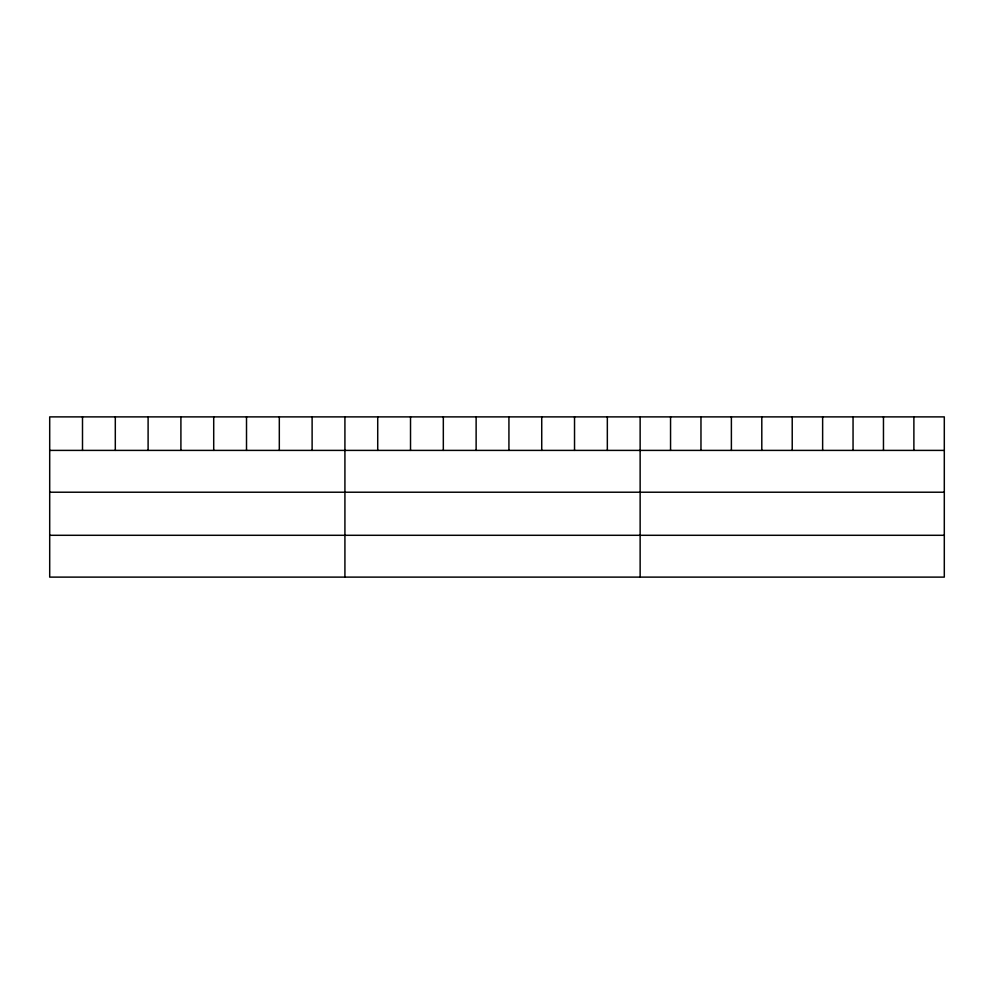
<?xml version="1.0" encoding="UTF-8"?>
<svg xmlns="http://www.w3.org/2000/svg" width="994" height="994" viewBox="0 0 994 994"><rect width="100%" height="100%" fill="white"/><g stroke="black" fill="none" stroke-linecap="round" stroke-linejoin="round"><path stroke-width="1.49" d="M944.3 450.394L944.3 577.116L49.7 577.116L49.7 416.884L944.3 416.884L944.3 450.394L49.7 450.394M49.7 492.216L944.3 492.216M49.7 535.294L944.3 535.294M913.884 416.884L913.884 450.394M883.467 416.884L883.467 450.394M853.051 416.884L853.051 450.394M822.634 416.884L822.634 450.394M792.218 416.884L792.218 450.394M761.802 416.884L761.802 450.394M731.385 416.884L731.385 450.394M700.969 416.884L700.969 450.394M670.552 416.884L670.552 450.394M640.136 416.884L640.136 577.116M607.334 416.884L607.334 450.394M574.532 416.884L574.532 450.394M541.73 416.884L541.73 450.394M508.928 416.884L508.928 450.394M476.126 416.884L476.126 450.394M443.324 416.884L443.324 450.394M410.522 416.884L410.522 450.394M377.72 416.884L377.72 450.394M344.918 416.884L344.918 577.116M312.116 416.884L312.116 450.394M279.314 416.884L279.314 450.394M246.512 416.884L246.512 450.394M213.71 416.884L213.71 450.394M180.908 416.884L180.908 450.394M148.106 416.884L148.106 450.394M115.304 416.884L115.304 450.394M82.502 416.884L82.502 450.394"/></g></svg>
